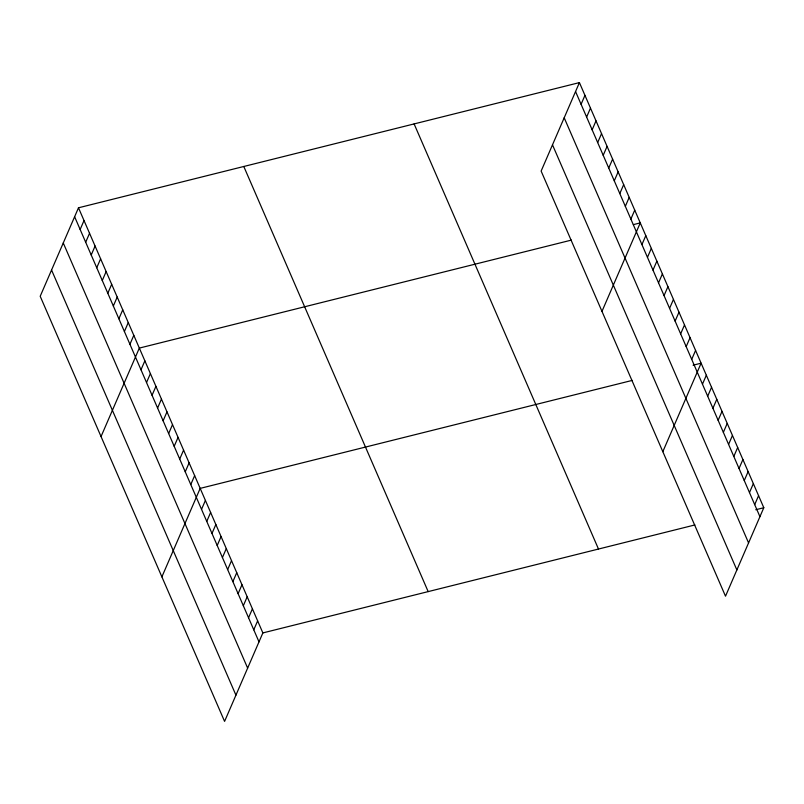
<?xml version="1.0" encoding="UTF-8"?>
<svg xmlns="http://www.w3.org/2000/svg" width="804" height="804" viewBox="0 0 804 804"><rect width="100%" height="100%" fill="white"/><g stroke="black" fill="none" stroke-linecap="round" stroke-linejoin="round"><path stroke-width="1.21" d="M78.49 207.794L40.2 296.274L224.577 721.399L262.868 632.919L78.49 207.794L579.423 82.601L763.8 507.726L725.509 596.206L541.132 171.081L579.423 82.601M80.149 229.492L84.018 220.547M85.686 242.245L89.545 233.301M91.214 254.999L95.083 246.054M96.741 267.752L100.611 258.808M102.279 280.506L106.148 271.561M107.806 293.259L111.676 284.314M113.334 306.012L117.203 297.068M118.871 318.766L122.741 309.821M124.399 331.519L128.268 322.575M129.936 344.273L133.806 335.328M101.043 436.562L139.333 348.082L571.383 240.105M140.991 369.78L144.861 360.835M146.529 382.533L150.398 373.599M152.056 395.287L155.926 386.352M157.594 408.04L161.453 399.106M163.122 420.793L166.991 411.859M168.649 433.547L172.518 424.612M174.187 446.3L178.056 437.366M179.714 459.054L183.583 450.119M185.242 471.807L189.111 462.873M190.779 484.561L194.648 475.626M161.895 576.85L200.176 488.38L632.235 380.403M201.533 509.364L205.402 500.42M206.759 521.404L210.628 512.47M211.985 533.454L215.854 524.509M217.201 545.494L221.07 536.559M222.427 557.544L226.296 548.599M227.653 569.584L231.522 560.649M232.879 581.634L236.748 572.689M238.105 593.674L241.974 584.739M243.331 605.724L247.19 596.789M248.547 617.763L252.416 608.829M253.773 629.813L257.642 620.879M581.081 104.299L584.95 95.354M586.619 117.052L590.488 108.108M592.146 129.806L596.015 120.861M597.673 142.559L601.543 133.615M603.211 155.313L607.08 146.378M608.739 168.066L612.608 159.132M614.276 180.82L618.135 171.885M619.804 193.573L623.673 184.639M625.331 206.326L629.2 197.392M630.869 219.08L634.738 210.145M601.975 311.369L640.265 222.899L633.381 224.617M641.934 244.587L645.793 235.652M647.461 257.34L651.33 248.406M652.989 270.094L656.858 261.159M658.526 282.847L662.395 273.913M664.054 295.601L667.923 286.666M669.581 308.354L673.45 299.42M675.119 321.108L678.988 312.173M680.646 333.861L684.516 324.927M686.184 346.614L690.053 337.68M691.711 359.368L695.581 350.433M662.828 451.667L701.108 363.187L693.078 365.197M702.465 384.171L706.334 375.237M707.691 396.211L711.56 387.277M712.917 408.261L716.786 399.327M718.143 420.311L722.012 411.367M723.359 432.351L727.228 423.417M728.585 444.401L732.454 435.456M733.811 456.441L737.68 447.506M739.037 468.491L742.906 459.546M744.263 480.531L748.132 471.596M749.479 492.581L753.348 483.636M754.705 504.621L758.574 495.686M262.868 632.919L694.917 524.942M755.76 509.736L763.8 507.726M575.553 91.545L759.931 516.67M564.197 117.786L748.574 542.911M552.489 144.831L736.876 569.956M414.11 123.916L598.488 549.042M243.793 166.478L428.17 591.603M74.621 216.738L258.999 641.863M63.265 242.979L247.642 668.104M51.556 270.023L235.934 695.148"/></g></svg>
